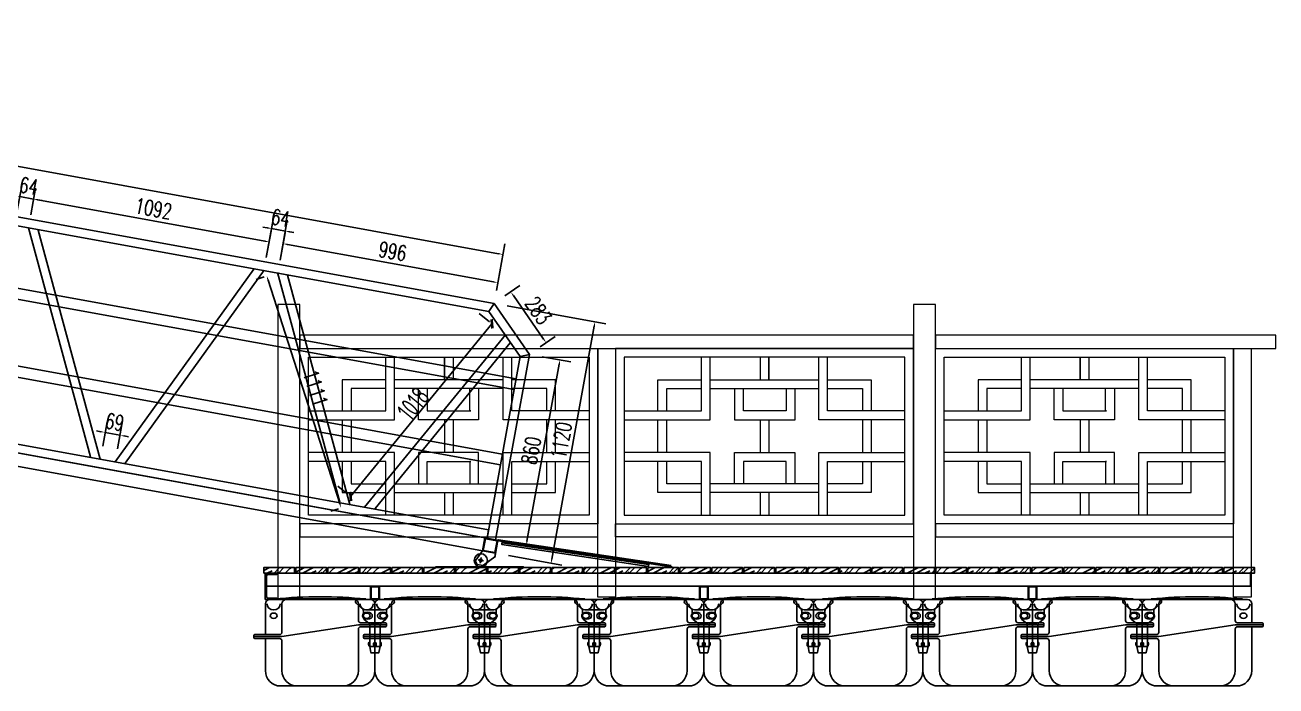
# Model space of a CAD drawing. Header units: millimetres. Extents: x -1442555 to -1216736, y 1446954 to 1531173.
# Drawn here: x -1253512 to -1247805, y 1473944 to 1476960 of the extents above; entities that cross this region are included whole.
import ezdxf

# ---------------------------------------------------------------- set-up
doc = ezdxf.new("R2010")
doc.units = ezdxf.units.MM
doc.header["$LTSCALE"] = 10
doc.layers.get('0').update_dxf_attribs({"linetype": 'CONTINUOUS'})
doc.layers.get('DEFPOINTS').update_dxf_attribs({"linetype": 'CONTINUOUS'})
for name, color, linetype in [('00-HATCH(填充)', 250, 'CONTINUOUS'), ('W-FLOAT_BOWL浮筒', 253, 'CONTINUOUS'), ('W-PLASTIC_RAILINGS塑木栏杆', 6, 'CONTINUOUS'), ('W-STEEL_FRAME钢架', 3, 'CONTINUOUS'), ('W-STEEL_KEEL钢龙骨', 5, 'CONTINUOUS'), ('W-WOOD_FLOOR木地板', 30, 'CONTINUOUS'), ('护桩器', 154, 'CONTINUOUS')]:
    doc.layers.add(name, color=color, linetype=linetype)
doc.styles.get("Standard").update_dxf_attribs({"font": 'tssdeng.shx', "width": 0.7, "bigfont": 'hztxt.shx'})
doc.styles.add('STANDARD_T3', font='simplex.shx', dxfattribs={"width": 0.7, "bigfont": 'gbcbig.shx'})
doc.dimstyles.new('W&&20', dxfattribs={"dimtxt": 70, "dimasz": 20, "dimexe": 50, "dimexo": 60, "dimgap": 20, "dimtad": 1, "dimdec": 0, "dimzin": 0, "dimdsep": 46, "dimtxsty": 'STANDARD_T3', "dimcen": 0.09, "dimclrd": 1, "dimclre": 1, "dimclrt": 7, "dimazin": 2, "dimtfac": 1, "dimtdec": 0, "dimtix": 1, "dimtmove": 2, "dimatfit": 3, "dimfxl": 100, "dimtolj": 1, "dimtzin": 0, "dimarcsym": 0})
doc.dimstyles.new('W__30', dxfattribs={"dimtxt": 90, "dimasz": 30, "dimexe": 75, "dimexo": 90, "dimgap": 2, "dimtad": 1, "dimdec": 0, "dimzin": 0, "dimdsep": 46, "dimtxsty": 'Standard', "dimblk": 'ARCHTICK', "dimcen": 0.09, "dimclrd": 1, "dimclre": 1, "dimclrt": 2, "dimadec": 0, "dimazin": 0, "dimtfac": 1, "dimtdec": 0, "dimtix": 1, "dimtmove": 2, "dimatfit": 3, "dimldrblk": 'ARCHTICK', "dimfxl": 1, "dimtolj": 1, "dimtzin": 0, "dimarcsym": 0})

# ---------------------------------------------------------------- blocks, each defined once
blk = doc.blocks.new('blhft')
at = {"layer": 'W-FLOAT_BOWL浮筒'}
for p, q in [((-250, 234.5), (-250, 375)), ((-230, 395), (230, 395)), ((-208.5, 397), (208.2, 397)), ((-208.5, 397), (-208.5, 395)), ((-174.3, 244.5), (-174.3, 375)), ((174.3, 298.5), (174.3, 375)), ((208.2, 397), (208.2, 395)), ((250, 375), (250, 288.5)), ((184.3, 288.5), (298.1, 288.5)), ((-298, 234.5), (-184.3, 234.5)), ((174.3, 279.5), (-174.3, 225.5)), ((174.3, 279.5), (302.1, 279.5)), ((174.3, 260.5), (174.3, 70)), ((184.3, 270.5), (298.1, 270.5)), ((250, 270.5), (250, 70)), ((-302, 225.5), (-174.3, 225.5)), ((-298, 216.5), (-184.3, 216.5)), ((-250, 70), (-250, 216.5)), ((-174.3, 206.5), (-174.3, 70)), ((-180, 0), (180, 0))]:
    blk.add_line(p, q, dxfattribs=at)
at = {"layer": 'W-FLOAT_BOWL浮筒', "ltscale": 0.5}
for p, q in [((-302, 230.5), (-302, 220.5)), ((302.1, 284.5), (302.1, 274.5))]:
    blk.add_line(p, q, dxfattribs=at)
at = {"layer": 'W-FLOAT_BOWL浮筒'}
for centre, radius, start, end in [((-0.2, -1768.5), 2175.5, 84.5043, 95.4957), ((-230, 375), 20, 90, 180), ((-154.3, 375), 20, 90, 180), ((154.3, 375), 20, 0, 90), ((230, 375), 20, 0, 90), ((184.3, 298.5), 10, 180, 270), ((-184.3, 244.5), 10, 270, 0), ((184.3, 260.5), 10, 90, 180), ((298.1, 274.5), 4, 270, 0), ((-298, 220.5), 4, 180, 270), ((-184.3, 206.5), 10, 0, 90), ((-180, 70), 70, 180, 270), ((-104.3, 70), 70, 180, 270), ((104.3, 70), 70, 270, 0), ((180, 70), 70, 270, 0)]:
    blk.add_arc(centre, radius, start, end, dxfattribs=at)
at = {"layer": 'W-FLOAT_BOWL浮筒', "ltscale": 0.5}
for centre, start, end in [((298.1, 284.5), 0, 90), ((-298, 230.5), 90, 180)]:
    blk.add_arc(centre, 4, start, end, dxfattribs=at)
at = {"layer": 'W-FLOAT_BOWL浮筒', "extrusion": (0, 0, -1)}
blk.add_ellipse((-212.1, 375), major_axis=(-30.4, 0), ratio=0.921809, start_param=3.141593, end_param=6.283185, dxfattribs=at)
at = {"layer": 'W-FLOAT_BOWL浮筒'}
blk.add_ellipse((211.9, 375.4), major_axis=(30.4, 0.1), ratio=0.921809, start_param=3.141593, end_param=6.283185, dxfattribs=at)
blk.add_ellipse((-212.1, 320.5), major_axis=(-16, 0), ratio=0.75, dxfattribs=at)
at = {"layer": 'W-FLOAT_BOWL浮筒', "extrusion": (0, 0, -1)}
blk.add_ellipse((212.1, 320.5), major_axis=(16, 0), ratio=0.75, dxfattribs=at)
blk = doc.blocks.new('*U113')
at = {"layer": 'W-FLOAT_BOWL浮筒'}
blk.add_blockref('blhft', (0, -203.5), dxfattribs=at)
blk = doc.blocks.new('*U114')
at = {"layer": '护桩器', "color": 0, "linetype": 'ByBlock', "lineweight": -2, "transparency": 16777216}
for p in [(0, 0), (500, 0), (1000, 0), (1500, 0), (2000, 0), (2500, 0), (3000, 0), (3500, 0), (4000, 0)]:
    blk.add_blockref('*U113', p, dxfattribs=at)
blk = doc.blocks.new('dxd')
at = {"layer": 'W-FLOAT_BOWL浮筒'}
for p, q in [((-79, 0), (79, 0)), ((-85.7, -17.4), (-55.8, -44.3)), ((-52.5, -64.4), (-52.5, -51.8)), ((-42.5, -47.3), (42.5, -47.3)), ((52.5, -64.4), (52.5, -51.8)), ((85.7, -17.4), (55.8, -44.3)), ((-48.8, -91.6), (-27.7, -108.7)), ((-19.2, -111.7), (19.2, -111.7)), ((48.8, -91.6), (27.7, -108.7)), ((-24, -214.5), (-24, -116.5)), ((24, -214.5), (24, -116.5)), ((-29, -205.6), (-29, -199.5)), ((-26, -196.5), (-24, -196.5)), ((-24, -214.5), (-18.4, -242.5)), ((-24, -214.5), (24, -214.5)), ((-6, -205.5), (-6, -200.2)), ((6, -205.5), (6, -200.2)), ((24, -214.5), (18.4, -242.5)), ((26, -196.5), (24, -196.5)), ((29, -205.6), (29, -199.5)), ((-16, -244.5), (16, -244.5))]:
    blk.add_line(p, q, dxfattribs=at)
at = {"layer": 'W-FLOAT_BOWL浮筒', "ltscale": 0.1}
for p, q in [((-18.4, -242.5), (-18, -244.5)), ((-18, -244.5), (-16, -244.5)), ((16, -244.5), (18, -244.5)), ((18.4, -242.5), (18, -244.5))]:
    blk.add_line(p, q, dxfattribs=at)
at = {"layer": 'W-FLOAT_BOWL浮筒'}
for centre, radius, start, end in [((-79, -10), 10, 90, 228.0009), ((79, -10), 10, 311.9991, 90), ((-62.5, -51.8), 10, 0, 48.0009), ((62.5, -51.8), 10, 131.9991, 180), ((-43.5, -74.5), 13.5, 126.5657, 231), ((-42.5, -83.9), 10, 184.1479, 231), ((-34.5, -58.9), 31.4, 236.1381, 303.5569), ((-34.5, -90), 31.4, 56.4166, 122.8531), ((-34, -116.5), 10, 0, 51), ((-25.5, -74.5), 13.5, 308.3696, 51.9011), ((25.5, -74.5), 13.5, 128.0989, 231.6304), ((34.5, -58.9), 31.4, 236.4385, 303.8665), ((34.5, -90), 31.3, 57.1287, 123.6019), ((34, -116.5), 10, 129, 180), ((42.5, -83.9), 10, 309, 355.8521), ((43.5, -74.5), 13.5, 309, 53.4343), ((-26, -199.5), 3, 90, 180), ((-3, -200.2), 3, 115.3769, 180), ((0, -206.5), 10, 64.6231, 115.3769), ((3, -200.2), 3, 0, 64.6231), ((26, -199.5), 3, 0, 90), ((-16, -242), 2.5, 191.3099, 270), ((16, -242), 2.5, 270, 348.6901)]:
    blk.add_arc(centre, radius, start, end, dxfattribs=at)
for centre, major_axis, start_param, end_param in [((-23, -205.6), (0, -9), 4.712389, 6.115737), ((0, -205.5), (0, 9), 1.570796, 4.712389)]:
    blk.add_ellipse(centre, major_axis=major_axis, ratio=0.666667, start_param=start_param, end_param=end_param, dxfattribs=at)
at = {"layer": 'W-FLOAT_BOWL浮筒', "extrusion": (0, 0, -1)}
blk.add_ellipse((23, -205.6), major_axis=(0, -9), ratio=0.666667, start_param=4.712389, end_param=6.115737, dxfattribs=at)
blk = doc.blocks.new('*U115')
at = {"layer": 'W-FLOAT_BOWL浮筒'}
blk.add_blockref('dxd', (0, 122.25), dxfattribs=at)
blk = doc.blocks.new('*U116')
at = {"layer": 'W-FLOAT_BOWL浮筒', "color": 0, "linetype": 'ByBlock', "lineweight": -2, "transparency": 16777216}
for p in [(0, 0), (500, 0), (1000, 0), (1500, 0), (2000, 0), (2500, 0), (3000, 0), (3500, 0)]:
    blk.add_blockref('*U115', p, dxfattribs=at)
blk = doc.blocks.new('*U117')
at = {"layer": 'W-STEEL_FRAME钢架'}
for points in [[(-20, 30), (-20, -30), (20, -30), (20, 30)], [(-17, 27), (-17, -27), (17, -27), (17, 27)]]:
    blk.add_lwpolyline(points, close=True, dxfattribs=at)
blk = doc.blocks.new('*U118')
at = {"layer": 'W-FLOAT_BOWL浮筒', "color": 0, "linetype": 'ByBlock', "lineweight": -2, "transparency": 16777216}
for p in [(0, 0), (1500, 0), (3000, 0)]:
    blk.add_blockref('*U117', p, dxfattribs=at)
blk = doc.blocks.new('*U119')
at = {"layer": 'W-WOOD_FLOOR木地板'}
h = blk.add_hatch(dxfattribs=at)
h.set_pattern_fill('木纹03', color=256, scale=100)
h.set_pattern_definition([(0, (-1760294.31, -2483649.73), (200, 200), [10, -190]), (90, (-1760214.31, -2483579.73), (-200, 200), [20, -180]), (45, (-1760254.31, -2483599.73), (0, 199.998082), [14.14, -42.42, 14.14, -28.28, 99, -85]), (45, (-1760304.31, -2483659.73), (0, 200), [14.142, -28.284, 14.142, -226.2]), (45, (-1760234.31, -2483639.73), (0, 200), [14.142, -268.700712]), (45, (-1760214.31, -2483649.73), (0, 200), [14.142, -268.700712]), (45, (-1760244.31, -2483629.73), (0, 200), [14.142, -268.700712]), (45, (-1760254.31, -2483619.73), (0, 200), [28.284, -254.558712]), (45, (-1760204.31, -2483469.73), (0, 200), [28.284, -254.558712]), (45, (-1760274.31, -2483609.73), (0, 200), [56.568, -226.274712]), (45, (-1760284.31, -2483599.73), (0, 200), [56.568, -226.274712]), (45, (-1760154.31, -2483539.73), (0, 200), [56.568, -226.274712]), (45, (-1760294.31, -2483579.73), (0, 200), [42.4264, -240.416312]), (45, (-1760334.31, -2483549.73), (0, 200), [42.4264, -240.416312]), (45, (-1760314.31, -2483569.73), (0, 200), [42.4264, -240.416312]), (45, (-1760184.31, -2483509.73), (0, 200), [70.71068, -212.132032]), (45, (-1760204.31, -2483499.73), (0, 200), [70.71068, -212.132032]), (45, (-1760184.31, -2483549.73), (0, 200), [98.994949, -183.847763]), (26.5650512, (-1760274.315, -2483629.73), (200, 8e-08), [22.360678, -424.852916]), (26.5650512, (-1760234.315, -2483569.73), (200, 8e-08), [22.360678, -424.852916]), (26.5650512, (-1760244.315, -2483589.73), (200, 8e-08), [22.360678, -424.852916]), (26.5650512, (-1760284.315, -2483649.73), (200, 8e-08), [44.72136, -402.492235]), (26.5650512, (-1760244.315, -2483559.73), (200, 8e-08), [67.082039, -380.131556]), (26.5650512, (-1760264.315, -2483549.73), (200, 8e-08), [89.442719, -357.770876]), (26.5650512, (-1760284.315, -2483539.73), (200, 8e-08), [89.442719, -357.770876]), (26.5650512, (-1760314.315, -2483479.73), (200, 8e-08), [89.442719, -357.770876]), (26.5650512, (-1760314.315, -2483499.73), (200, 8e-08), [111.8034, -335.410195]), (26.5650512, (-1760304.315, -2483519.73), (200, 8e-08), [111.8034, -335.410195]), (63.4349488, (-1760234.315, -2483599.73), (1e-08, 200), [22.360678, -424.852916]), (63.4349488, (-1760264.315, -2483619.73), (1e-08, 200), [22.360678, -424.852916]), (63.4349488, (-1760294.315, -2483649.73), (1e-08, 200), [44.72136, -402.492235]), (63.4349488, (-1760234.315, -2483619.73), (1e-08, 200), [44.72136, -402.492235]), (63.4349488, (-1760314.315, -2483659.73), (1e-08, 200), [67.082039, -380.131556]), (63.4349488, (-1760334.315, -2483659.73), (1e-08, 200), [89.442719, -357.770876]), (63.4349488, (-1760154.315, -2483649.73), (1e-08, 200), [89.442719, -357.770876]), (63.4349488, (-1760224.315, -2483629.73), (1e-08, 200), [89.442719, -357.770876]), (63.4349488, (-1760184.315, -2483649.73), (1e-08, 200), [111.8034, -335.410195]), (63.4349488, (-1760204.315, -2483639.73), (1e-08, 200), [111.8034, -335.410195])])
h.paths.add_polyline_path([(70, -12.5), (70, 12.5), (-70, 12.5), (-70, -12.5)])
blk.add_lwpolyline([(-70, -12.5), (70, -12.5), (70, 12.5), (-70, 12.5)], close=True, dxfattribs=at)
blk = doc.blocks.new('*U120')
at = {"layer": 'W-WOOD_FLOOR木地板', "color": 0, "linetype": 'ByBlock', "lineweight": -2, "transparency": 16777216}
for p in [(0, 0), (146, 0), (292, 0), (438, 0), (584, 0), (730, 0), (876, 0), (1022, 0), (1168, 0), (1314, 0), (1460, 0), (1606, 0), (1752, 0), (1898, 0), (2044, 0), (2190, 0), (2336, 0), (2482, 0), (2628, 0), (2774, 0), (2920, 0), (3066, 0), (3212, 0), (3358, 0), (3504, 0), (3650, 0), (3796, 0), (3942, 0), (4088, 0), (4234, 0), (4380, 0)]:
    blk.add_blockref('*U119', p, dxfattribs=at)
blk = doc.blocks.new('*D269')
at = {"color": 1, "lineweight": -2, "transparency": 16777216}
for p, q in [((-1251221.7, 1474605.3), (-1251075, 1475412)), ((-1251151.8, 1475446.3), (-1251022.3, 1475422.8)), ((-1251305.6, 1474600.2), (-1251176.1, 1474576.6))]:
    blk.add_line(p, q, dxfattribs=at)
at = {"color": 1, "transparency": 16777216}
for points in [[(-1251078.3, 1475412.6), (-1251071.7, 1475411.4), (-1251071.5, 1475431.7)], [(-1251225, 1474605.9), (-1251218.4, 1474604.7), (-1251225.3, 1474585.6)]]:
    blk.add_solid(points, dxfattribs=at)
at = {"layer": 'DEFPOINTS', "color": 0, "transparency": 16777216}
for p in [(-1251210.9, 1475457.1), (-1251071.5, 1475431.7), (-1251364.7, 1474610.9)]:
    blk.add_point(p, dxfattribs=at)
at = {"color": 7, "transparency": 16777216, "insert": (-1251202.5, 1475018.5), "char_height": 70, "attachment_point": 5, "rotation": 79.6974, "style": 'STANDARD_T3'}
blk.add_mtext('\\A1;860', dxfattribs=at)
blk = doc.blocks.new('*D256')
at = {"color": 1, "lineweight": -2, "transparency": 16777216}
for p, q in [((-1251322.5, 1475723.8), (-1251254.2, 1475771.1)), ((-1251145.7, 1475526.5), (-1251283.9, 1475726.2)), ((-1251161.5, 1475491.2), (-1251093.2, 1475538.5))]:
    blk.add_line(p, q, dxfattribs=at)
at = {"color": 1, "transparency": 16777216}
for points in [[(-1251281.2, 1475728.1), (-1251286.7, 1475724.3), (-1251295.3, 1475742.6)], [(-1251142.9, 1475528.4), (-1251148.4, 1475524.6), (-1251134.3, 1475510.1)]]:
    blk.add_solid(points, dxfattribs=at)
at = {"layer": 'DEFPOINTS', "color": 0, "transparency": 16777216}
for p in [(-1251295.3, 1475742.6), (-1251371.9, 1475689.6), (-1251210.9, 1475457.1)]:
    blk.add_point(p, dxfattribs=at)
at = {"color": 7, "transparency": 16777216, "insert": (-1251169.6, 1475657.6), "char_height": 70, "attachment_point": 5, "rotation": 304.6974, "style": 'STANDARD_T3'}
blk.add_mtext('\\A1;283', dxfattribs=at)
blk = doc.blocks.new('*D257')
at = {"color": 1, "lineweight": -2, "transparency": 16777216}
for p, q in [((-1256851.2, 1476746.6), (-1256812.4, 1476960.1)), ((-1251351, 1475916.5), (-1256801.6, 1476907.3)), ((-1251361.1, 1475748.6), (-1251322.3, 1475962.1))]:
    blk.add_line(p, q, dxfattribs=at)
at = {"color": 1, "transparency": 16777216}
for points in [[(-1256801, 1476910.6), (-1256802.2, 1476904), (-1256821.3, 1476910.9)], [(-1251350.4, 1475919.8), (-1251351.5, 1475913.2), (-1251331.3, 1475912.9)]]:
    blk.add_solid(points, dxfattribs=at)
at = {"layer": 'DEFPOINTS', "color": 0, "transparency": 16777216}
for p in [(-1256821.3, 1476910.9), (-1256861.9, 1476687.6), (-1251371.9, 1475689.6)]:
    blk.add_point(p, dxfattribs=at)
at = {"color": 7, "transparency": 16777216, "insert": (-1254066.5, 1476466), "char_height": 70, "attachment_point": 5, "rotation": 349.6974, "style": 'STANDARD_T3'}
blk.add_mtext('\\A1;5580', dxfattribs=at)
blk = doc.blocks.new('*D258')
at = {"color": 1, "lineweight": -2, "transparency": 16777216}
for p, q in [((-1251312.8, 1475678.9), (-1250862.2, 1475597)), ((-1250915, 1475586.2), (-1251108.1, 1474523.6)), ((-1251306.5, 1474539.4), (-1251062.5, 1474495))]:
    blk.add_line(p, q, dxfattribs=at)
at = {"color": 1, "transparency": 16777216}
for points in [[(-1250918.3, 1475586.8), (-1250911.7, 1475585.6), (-1250911.4, 1475605.9)], [(-1251111.4, 1474524.2), (-1251104.9, 1474523), (-1251111.7, 1474504)]]:
    blk.add_solid(points, dxfattribs=at)
at = {"layer": 'DEFPOINTS', "color": 0, "transparency": 16777216}
for p in [(-1251371.9, 1475689.6), (-1251365.6, 1474550.1), (-1251111.7, 1474504)]:
    blk.add_point(p, dxfattribs=at)
at = {"color": 7, "transparency": 16777216, "insert": (-1251065.7, 1475064.8), "char_height": 70, "attachment_point": 5, "rotation": 79.6974, "style": 'STANDARD_T3'}
blk.add_mtext('\\A1;1120', dxfattribs=at)
blk = doc.blocks.new('*D259')
at = {"color": 1, "lineweight": -2, "transparency": 16777216}
for p, q in [((-1252348.1, 1475887.4), (-1252325.5, 1476011.5)), ((-1251374.4, 1475787.8), (-1252314.8, 1475958.7)), ((-1251361.1, 1475748.6), (-1251345.7, 1475833.4))]:
    blk.add_line(p, q, dxfattribs=at)
at = {"color": 1, "transparency": 16777216}
for points in [[(-1252314.2, 1475962), (-1252315.4, 1475955.4), (-1252334.5, 1475962.3)], [(-1251373.8, 1475791), (-1251375, 1475784.5), (-1251354.7, 1475784.2)]]:
    blk.add_solid(points, dxfattribs=at)
at = {"layer": 'DEFPOINTS', "color": 0, "transparency": 16777216}
for p in [(-1252334.5, 1475962.3), (-1252358.8, 1475828.4), (-1251371.9, 1475689.6)]:
    blk.add_point(p, dxfattribs=at)
at = {"color": 7, "transparency": 16777216, "insert": (-1251834.7, 1475927.4), "char_height": 70, "attachment_point": 5, "rotation": 349.6974, "style": 'STANDARD_T3'}
blk.add_mtext('\\A1;996', dxfattribs=at)
blk = doc.blocks.new('_ARCHTICK')
at = {"color": 0, "linetype": 'ByBlock', "const_width": 0.4}
blk.add_lwpolyline([(-0.5, -0.5), (0.5, 0.5)], dxfattribs=at)
blk = doc.blocks.new('*D249')
at = {"layer": 'DEFPOINTS', "color": 0, "transparency": 16777216}
for p in [(-1251381.4, 1475596.7), (-1251323.3, 1475549.1), (-1251968.3, 1474761.3)]:
    blk.add_point(p, dxfattribs=at)
at = {"layer": 'W-STEEL_FRAME钢架', "color": 1, "lineweight": -2, "transparency": 16777216}
for p, q in [((-1251392.9, 1475606.1), (-1251439.4, 1475644.2)), ((-1252026.4, 1474808.9), (-1251381.4, 1475596.7)), ((-1252037.9, 1474818.3), (-1252084.5, 1474856.4))]:
    blk.add_line(p, q, dxfattribs=at)
at = {"layer": 'W-STEEL_FRAME钢架', "color": 1, "lineweight": -2, "transparency": 16777216, "xscale": 30, "yscale": 30, "zscale": 30}
for p, rotation in [((-1251381.4, 1475596.7), 50.69104577015324), ((-1252026.4, 1474808.9), 230.6910457701532)]:
    blk.add_blockref('_ARCHTICK', p, dxfattribs=dict(at, rotation=rotation))
at = {"layer": 'W-STEEL_FRAME钢架', "color": 2, "transparency": 16777216, "insert": (-1251740.3, 1475232.6), "char_height": 90, "attachment_point": 5, "rotation": 50.691}
blk.add_mtext('\\A1;1018', dxfattribs=at)
blk = doc.blocks.new('*D250')
at = {"color": 1, "lineweight": -2, "transparency": 16777216}
for p, q in [((-1253157.5, 1475038.5), (-1253137.2, 1475150.1)), ((-1253089.9, 1475026.2), (-1253069.6, 1475137.8)), ((-1253165.8, 1475104.5), (-1253185.5, 1475108)), ((-1253078.6, 1475088.6), (-1253146.1, 1475100.9)), ((-1253058.9, 1475085), (-1253039.2, 1475081.4))]:
    blk.add_line(p, q, dxfattribs=at)
at = {"color": 1, "transparency": 16777216}
for points in [[(-1253165.2, 1475107.7), (-1253166.4, 1475101.2), (-1253146.1, 1475100.9)], [(-1253058.3, 1475088.3), (-1253059.5, 1475081.7), (-1253078.6, 1475088.6)]]:
    blk.add_solid(points, dxfattribs=at)
at = {"layer": 'DEFPOINTS', "color": 0, "transparency": 16777216}
for p in [(-1253146.1, 1475100.9), (-1253168.2, 1474979.4), (-1253100.7, 1474967.1)]:
    blk.add_point(p, dxfattribs=at)
at = {"color": 7, "transparency": 16777216, "insert": (-1253102.5, 1475148.8), "char_height": 70, "attachment_point": 5, "rotation": 349.6974, "style": 'STANDARD_T3'}
blk.add_mtext('\\A1;69', dxfattribs=at)
blk = doc.blocks.new('*D253')
at = {"color": 1, "lineweight": -2, "transparency": 16777216}
for p, q in [((-1252421.4, 1475811), (-1252456.6, 1475799.7)), ((-1252075.8, 1474776.3), (-1252402.9, 1475795.9)), ((-1252082.1, 1474753.3), (-1252117.3, 1474742))]:
    blk.add_line(p, q, dxfattribs=at)
at = {"color": 1, "transparency": 16777216}
for points in [[(-1252399.7, 1475797), (-1252406.1, 1475794.9), (-1252409, 1475815)], [(-1252072.6, 1474777.3), (-1252079, 1474775.3), (-1252069.7, 1474757.2)]]:
    blk.add_solid(points, dxfattribs=at)
at = {"layer": 'DEFPOINTS', "color": 0, "transparency": 16777216}
for p in [(-1252409, 1475815), (-1252364.3, 1475829.3), (-1252025, 1474771.6)]:
    blk.add_point(p, dxfattribs=at)
at = {"color": 7, "transparency": 16777216, "insert": (-1252187, 1475302.9), "char_height": 70, "attachment_point": 5, "rotation": 287.7861, "style": 'STANDARD_T3'}
blk.add_mtext('\\A1;1111', dxfattribs=at)
blk = doc.blocks.new('*D254')
at = {"color": 1, "lineweight": -2, "transparency": 16777216}
for p, q in [((-1253485.9, 1476094.2), (-1253463.9, 1476215)), ((-1252417.7, 1475974), (-1253453.2, 1476162.3)), ((-1252411.1, 1475898.7), (-1252389.1, 1476019.6))]:
    blk.add_line(p, q, dxfattribs=at)
at = {"color": 1, "transparency": 16777216}
for points in [[(-1253452.6, 1476165.5), (-1253453.8, 1476159), (-1253472.9, 1476165.8)], [(-1252417.1, 1475977.3), (-1252418.3, 1475970.8), (-1252398, 1475970.5)]]:
    blk.add_solid(points, dxfattribs=at)
at = {"layer": 'DEFPOINTS', "color": 0, "transparency": 16777216}
for p in [(-1253472.9, 1476165.8), (-1253496.6, 1476035.2), (-1252421.8, 1475839.6)]:
    blk.add_point(p, dxfattribs=at)
at = {"color": 7, "transparency": 16777216, "insert": (-1252925.6, 1476122.3), "char_height": 70, "attachment_point": 5, "rotation": 349.6974, "style": 'STANDARD_T3'}
blk.add_mtext('\\A1;1092', dxfattribs=at)
blk = doc.blocks.new('*D263')
at = {"color": 1, "lineweight": -2, "transparency": 16777216}
for p, q in [((-1252406.6, 1476034.9), (-1252426.2, 1476038.5)), ((-1252411, 1475898.8), (-1252377.9, 1476080.5)), ((-1252348.1, 1475887.4), (-1252315.1, 1476069.1)), ((-1252324, 1476019.9), (-1252386.9, 1476031.3)), ((-1252304.3, 1476016.3), (-1252284.7, 1476012.7))]:
    blk.add_line(p, q, dxfattribs=at)
at = {"color": 1, "transparency": 16777216}
for points in [[(-1252406, 1476038.2), (-1252407.2, 1476031.6), (-1252386.9, 1476031.3)], [(-1252303.7, 1476019.6), (-1252304.9, 1476013), (-1252324, 1476019.9)]]:
    blk.add_solid(points, dxfattribs=at)
at = {"layer": 'DEFPOINTS', "color": 0, "transparency": 16777216}
for p in [(-1252386.9, 1476031.3), (-1252421.7, 1475839.8), (-1252358.8, 1475828.4)]:
    blk.add_point(p, dxfattribs=at)
at = {"color": 7, "transparency": 16777216, "insert": (-1252345.6, 1476079.7), "char_height": 70, "attachment_point": 5, "rotation": 349.6974, "style": 'STANDARD_T3'}
blk.add_mtext('\\A1;64', dxfattribs=at)
blk = doc.blocks.new('*D264')
at = {"color": 1, "lineweight": -2, "transparency": 16777216}
for p, q in [((-1253548.8, 1476105.6), (-1253526.8, 1476226.5)), ((-1253485.9, 1476094.2), (-1253463.9, 1476215)), ((-1253555.4, 1476180.8), (-1253575.1, 1476184.4)), ((-1253472.9, 1476165.8), (-1253535.8, 1476177.3)), ((-1253453.2, 1476162.3), (-1253433.5, 1476158.7))]:
    blk.add_line(p, q, dxfattribs=at)
at = {"color": 1, "transparency": 16777216}
for points in [[(-1253554.8, 1476184.1), (-1253556, 1476177.6), (-1253535.8, 1476177.3)], [(-1253452.6, 1476165.5), (-1253453.8, 1476159), (-1253472.9, 1476165.8)]]:
    blk.add_solid(points, dxfattribs=at)
at = {"layer": 'DEFPOINTS', "color": 0, "transparency": 16777216}
for p in [(-1253535.8, 1476177.3), (-1253559.5, 1476046.6), (-1253496.6, 1476035.2)]:
    blk.add_point(p, dxfattribs=at)
at = {"color": 7, "transparency": 16777216, "insert": (-1253494.5, 1476225.7), "char_height": 70, "attachment_point": 5, "rotation": 349.6974, "style": 'STANDARD_T3'}
blk.add_mtext('\\A1;64', dxfattribs=at)

msp = doc.modelspace()

# ---------------------------------------------------------------- linework, layer by layer
at = {"color": 0}
for p, q in [((-1251271.7, 1475346.2), (-1257076.6, 1476401.4)), ((-1251280.6, 1475297), (-1257085.5, 1476352.2)), ((-1251334.3, 1475001.8), (-1257139.2, 1476057)), ((-1253496.6, 1476035.2), (-1253213.1, 1474989.8)), ((-1251343.2, 1474952.6), (-1257148.1, 1476007.8)), ((-1253451.7, 1476024.8), (-1253168.2, 1474979.4)), ((-1252467.4, 1475845.9), (-1253100.7, 1474967.1)), ((-1252420.3, 1475841.7), (-1253055, 1474961)), ((-1252359.5, 1475830.6), (-1252075.3, 1474782.9)), ((-1252313.9, 1475818), (-1252030.4, 1474772.6)), ((-1251962.7, 1474760.3), (-1251319.4, 1475546)), ((-1251915, 1474754.1), (-1251297.8, 1475509.8))]:
    msp.add_line(p, q, dxfattribs=at)
at = {"color": 3}
for p, q in [((-1251354.8, 1474609.1), (-1257204, 1475672.4)), ((-1251369.1, 1474530.4), (-1251354.8, 1474609.1))]:
    msp.add_line(p, q, dxfattribs=at)
at = {"color": 4}
for p, q in [((-1251395.3, 1475653.2), (-1251371.9, 1475689.6)), ((-1251253.2, 1475447.9), (-1251210.9, 1475457.1))]:
    msp.add_line(p, q, dxfattribs=at)
at = {"color": 3, "lineweight": 5}
msp.add_line((-1251369.1, 1474530.4), (-1251354.8, 1474609.1), dxfattribs=at)
at = {"color": 1}
msp.add_line((-1251354.8, 1474609.1), (-1251354.8, 1474609.1), dxfattribs=at)
at = {"color": 4}
for points in [[(-1251371.9, 1475689.6), (-1256861.9, 1476687.6), (-1257094.5, 1476526.6), (-1257248.3, 1475680.4)], [(-1251395.3, 1475653.2), (-1256852.8, 1476645.2), (-1257058.1, 1476503.1), (-1257208.9, 1475673.3)], [(-1257204, 1475672.4), (-1251404, 1474618.1), (-1251396.9, 1474657.4), (-1257201.8, 1475712.6)], [(-1251404, 1474618.1), (-1251253.2, 1475447.9), (-1251395.3, 1475653.2)], [(-1251364.7, 1474610.9), (-1251210.9, 1475457.1), (-1251371.9, 1475689.6)]]:
    msp.add_lwpolyline(points, dxfattribs=at)
at = {"color": 3}
msp.add_lwpolyline([(-1257214.7, 1475613.3), (-1251365.6, 1474550.1), (-1251354.8, 1474609.1), (-1257204, 1475672.4)], dxfattribs=at)
for points in [[(-1251354.8, 1474609.1), (-1251413.9, 1474619.9), (-1251424.6, 1474560.8), (-1251365.6, 1474550.1)], [(-1251358.3, 1474606.7), (-1251411.5, 1474616.4), (-1251421.1, 1474563.2), (-1251368, 1474553.6)], [(-1250666.2, 1474502.8), (-1251334.7, 1474603.2), (-1251336.6, 1474590.3), (-1250668.1, 1474490)], [(-1251238.6, 1474484.4), (-1251638.6, 1474483.7), (-1251638.6, 1474487.7), (-1251238.6, 1474488.4)]]:
    msp.add_lwpolyline(points, close=True)
msp.add_lwpolyline([(-1250562.7, 1474491.3), (-1250563.2, 1474488.4, -0.414214), (-1250564.3, 1474487.5), (-1251353, 1474605.9, -0.416514), (-1251353.9, 1474607.1), (-1251353.2, 1474611, -0.411917), (-1251352.1, 1474611.9), (-1250564.4, 1474493.6)], format="xyb")
msp.add_lwpolyline([(-1250666.9, 1474497.9), (-1251335.4, 1474598.2)])
at = {"lineweight": -3}
msp.add_circle((-1251432.5, 1474517.5), 30, dxfattribs=at)
at = {"layer": '00-HATCH(填充)', "color": 0, "lineweight": -3, "ltscale": 0.5}
for p, q in [((-1251444.8, 1474519.8), (-1251420.2, 1474515.3)), ((-1251434.7, 1474505.2), (-1251430.2, 1474529.8))]:
    msp.add_line(p, q, dxfattribs=at)
at = {"layer": '00-HATCH(填充)', "color": 0, "lineweight": -3}
msp.add_lwpolyline([(-1251424.6, 1474560.8), (-1251455.4, 1474518.9, 0.267952), (-1251455.9, 1474514), (-1251450.6, 1474501.7, 0.249325), (-1251446.9, 1474498.8), (-1251423.5, 1474494.6, 0.198912), (-1251419.8, 1474495.4), (-1251368.7, 1474532.9), (-1251365.6, 1474550.1)], format="xyb", close=True, dxfattribs=at)
msp.add_circle((-1251432.5, 1474517.5), 6, dxfattribs=at)
at = {"layer": 'W-PLASTIC_RAILINGS塑木栏杆', "lineweight": 0}
for p, q in [((-1251598, 1475444.3), (-1251598, 1475341.8)), ((-1251558, 1475444.3), (-1251558, 1475341.8)), ((-1250158, 1475444.3), (-1250158, 1475341.8)), ((-1250118, 1475444.3), (-1250118, 1475341.8)), ((-1248698, 1475444.3), (-1248698, 1475341.8)), ((-1248658, 1475444.3), (-1248658, 1475341.8)), ((-1251598, 1475159.3), (-1251598, 1475009.3)), ((-1251558, 1475159.3), (-1251558, 1475009.3)), ((-1250158, 1475159.3), (-1250158, 1475009.3)), ((-1250118, 1475159.3), (-1250118, 1475009.3)), ((-1248698, 1475159.3), (-1248698, 1475009.3)), ((-1248658, 1475159.3), (-1248658, 1475009.3)), ((-1251598, 1474826.8), (-1251598, 1474724.3)), ((-1251558, 1474826.8), (-1251558, 1474724.3)), ((-1250158, 1474826.8), (-1250158, 1474724.3)), ((-1250118, 1474826.8), (-1250118, 1474724.3)), ((-1248698, 1474826.8), (-1248698, 1474724.3)), ((-1248658, 1474826.8), (-1248658, 1474724.3))]:
    msp.add_line(p, q, dxfattribs=at)
for points in [[(-1252358, 1474339.3), (-1252258, 1474339.3), (-1252258, 1475684.3), (-1252358, 1475684.3)], [(-1249458, 1474339.3), (-1249358, 1474339.3), (-1249358, 1475684.3), (-1249458, 1475684.3)], [(-1249458, 1474339.3), (-1249358, 1474339.3), (-1249358, 1475684.3), (-1249458, 1475684.3)], [(-1252258, 1475484.3), (-1249458, 1475484.3), (-1249458, 1475544.3), (-1252258, 1475544.3)], [(-1249358, 1475484.3), (-1247804.8, 1475484.3), (-1247804.8, 1475544.3), (-1249358, 1475544.3)], [(-1252258, 1475484.3), (-1250898, 1475484.3), (-1250898, 1474684.3), (-1252258, 1474684.3)], [(-1250898, 1475484.3), (-1250818, 1475484.3), (-1250818, 1474350.3), (-1250898, 1474350.3)], [(-1249458, 1475484.3), (-1250818, 1475484.3), (-1250818, 1474684.3), (-1249458, 1474684.3)], [(-1249358, 1475484.3), (-1247998, 1475484.3), (-1247998, 1474684.3), (-1249358, 1474684.3)], [(-1247998, 1475484.3), (-1247918, 1475484.3), (-1247918, 1474350.3), (-1247998, 1474350.3)], [(-1252218, 1475444.3), (-1250938, 1475444.3), (-1250938, 1474724.3), (-1252218, 1474724.3)], [(-1251598, 1475444.3), (-1251558, 1475444.3), (-1251558, 1475341.8), (-1251598, 1475341.8)], [(-1249498, 1475444.3), (-1250778, 1475444.3), (-1250778, 1474724.3), (-1249498, 1474724.3)], [(-1250118, 1475444.3), (-1250158, 1475444.3), (-1250158, 1475341.8), (-1250118, 1475341.8)], [(-1249318, 1475444.3), (-1248038, 1475444.3), (-1248038, 1474724.3), (-1249318, 1474724.3)], [(-1248698, 1475444.3), (-1248658, 1475444.3), (-1248658, 1475341.8), (-1248698, 1475341.8)], [(-1252258, 1474624.3), (-1250898, 1474624.3), (-1250898, 1474684.3), (-1252258, 1474684.3)], [(-1249458, 1474624.3), (-1250818, 1474624.3), (-1250818, 1474684.3), (-1249458, 1474684.3)], [(-1249358, 1474624.3), (-1247998, 1474624.3), (-1247998, 1474684.3), (-1249358, 1474684.3)]]:
    msp.add_lwpolyline(points, close=True, dxfattribs=at)
for points in [[(-1252218, 1475159.3), (-1251825.5, 1475159.3), (-1251825.5, 1475444.3)], [(-1252218, 1475199.3), (-1251865.5, 1475199.3), (-1251865.5, 1475444.3)], [(-1250938, 1475159.3), (-1251330.5, 1475159.3), (-1251330.5, 1475444.3)], [(-1250938, 1475199.3), (-1251290.5, 1475199.3), (-1251290.5, 1475444.3)], [(-1250778, 1475159.3), (-1250385.5, 1475159.3), (-1250385.5, 1475444.3)], [(-1250778, 1475199.3), (-1250425.5, 1475199.3), (-1250425.5, 1475444.3)], [(-1249498, 1475159.3), (-1249890.5, 1475159.3), (-1249890.5, 1475444.3)], [(-1249498, 1475199.3), (-1249850.5, 1475199.3), (-1249850.5, 1475444.3)], [(-1249318, 1475159.3), (-1248925.5, 1475159.3), (-1248925.5, 1475444.3)], [(-1249318, 1475199.3), (-1248965.5, 1475199.3), (-1248965.5, 1475444.3)], [(-1248038, 1475159.3), (-1248430.5, 1475159.3), (-1248430.5, 1475444.3)], [(-1248038, 1475199.3), (-1248390.5, 1475199.3), (-1248390.5, 1475444.3)], [(-1251865.5, 1475341.8), (-1252064.2, 1475341.8), (-1252064.2, 1475199.3)], [(-1251865.5, 1475301.8), (-1252024.2, 1475301.8), (-1252024.2, 1475199.3)], [(-1251330.5, 1475341.8), (-1251825.5, 1475341.8)], [(-1251330.5, 1475301.8), (-1251825.5, 1475301.8)], [(-1251442.2, 1475301.8), (-1251442.2, 1475159.3), (-1251477.7, 1475159.3), (-1251716.7, 1475159.3), (-1251716.7, 1475301.8)], [(-1251676.7, 1475301.8), (-1251676.7, 1475199.3), (-1251477.7, 1475199.3), (-1251482.2, 1475199.3), (-1251482.2, 1475301.8)], [(-1251091.7, 1475199.3), (-1251091.7, 1475341.8), (-1251290.5, 1475341.8)], [(-1251131.7, 1475199.3), (-1251131.7, 1475301.8), (-1251290.5, 1475301.8)], [(-1250624.2, 1475199.3), (-1250624.2, 1475341.8), (-1250425.5, 1475341.8)], [(-1250584.2, 1475199.3), (-1250584.2, 1475301.8), (-1250425.5, 1475301.8)], [(-1250385.5, 1475341.8), (-1249890.5, 1475341.8)], [(-1250385.5, 1475301.8), (-1249890.5, 1475301.8)], [(-1250275.7, 1475301.8), (-1250275.7, 1475159.3), (-1250157, 1475159.3), (-1249998.2, 1475159.3), (-1249998.2, 1475301.8)], [(-1250039.2, 1475301.8), (-1250039.2, 1475199.3), (-1250157, 1475199.3), (-1250234.7, 1475199.3), (-1250234.7, 1475301.8)], [(-1249850.5, 1475341.8), (-1249651.7, 1475341.8), (-1249651.7, 1475199.3)], [(-1249850.5, 1475301.8), (-1249691.7, 1475301.8), (-1249691.7, 1475199.3)], [(-1248965.5, 1475341.8), (-1249164.2, 1475341.8), (-1249164.2, 1475199.3)], [(-1248965.5, 1475301.8), (-1249124.2, 1475301.8), (-1249124.2, 1475199.3)], [(-1248430.5, 1475341.8), (-1248925.5, 1475341.8)], [(-1248430.5, 1475301.8), (-1248925.5, 1475301.8)], [(-1248542.2, 1475301.8), (-1248542.2, 1475159.3), (-1248577.7, 1475159.3), (-1248816.7, 1475159.3), (-1248816.7, 1475301.8)], [(-1248776.7, 1475301.8), (-1248776.7, 1475199.3), (-1248577.7, 1475199.3), (-1248582.2, 1475199.3), (-1248582.2, 1475301.8)], [(-1248191.7, 1475199.3), (-1248191.7, 1475341.8), (-1248390.5, 1475341.8)], [(-1248231.7, 1475199.3), (-1248231.7, 1475301.8), (-1248390.5, 1475301.8)], [(-1252064.2, 1475159.3), (-1252064.2, 1475009.3)], [(-1252024.2, 1475159.3), (-1252024.2, 1475009.3)], [(-1251131.7, 1475009.3), (-1251131.7, 1475159.3)], [(-1251091.7, 1475009.3), (-1251091.7, 1475159.3)], [(-1250624.2, 1475009.3), (-1250624.2, 1475159.3)], [(-1250584.2, 1475009.3), (-1250584.2, 1475159.3)], [(-1249691.7, 1475159.3), (-1249691.7, 1475009.3)], [(-1249651.7, 1475159.3), (-1249651.7, 1475009.3)], [(-1249164.2, 1475159.3), (-1249164.2, 1475009.3)], [(-1249124.2, 1475159.3), (-1249124.2, 1475009.3)], [(-1248231.7, 1475009.3), (-1248231.7, 1475159.3)], [(-1248191.7, 1475009.3), (-1248191.7, 1475159.3)], [(-1251825.5, 1474724.3), (-1251825.5, 1475009.3), (-1252218, 1475009.3)], [(-1251442.2, 1474866.8), (-1251442.2, 1475009.3), (-1251477.7, 1475009.3), (-1251716.7, 1475009.3), (-1251716.7, 1474866.8)], [(-1251330.5, 1474724.3), (-1251330.5, 1475009.3), (-1250938, 1475009.3)], [(-1250385.5, 1474724.3), (-1250385.5, 1475009.3), (-1250778, 1475009.3)], [(-1250274.7, 1474866.8), (-1250274.7, 1475009.3), (-1250157, 1475009.3), (-1249999.2, 1475009.3), (-1249999.2, 1474866.8)], [(-1249890.5, 1474724.3), (-1249890.5, 1475009.3), (-1249498, 1475009.3)], [(-1248925.5, 1474724.3), (-1248925.5, 1475009.3), (-1249318, 1475009.3)], [(-1248542.2, 1474866.8), (-1248542.2, 1475009.3), (-1248577.7, 1475009.3), (-1248816.7, 1475009.3), (-1248816.7, 1474866.8)], [(-1248430.5, 1474724.3), (-1248430.5, 1475009.3), (-1248038, 1475009.3)], [(-1251865.5, 1474724.3), (-1251865.5, 1474969.3), (-1252218, 1474969.3)], [(-1252064.2, 1474969.3), (-1252064.2, 1474826.8), (-1251865.5, 1474826.8)], [(-1252024.2, 1474969.3), (-1252024.2, 1474866.8), (-1251865.5, 1474866.8)], [(-1251676.7, 1474866.8), (-1251676.7, 1474969.3), (-1251477.7, 1474969.3), (-1251482.2, 1474969.3), (-1251482.2, 1474866.8)], [(-1251290.5, 1474724.3), (-1251290.5, 1474969.3), (-1250938, 1474969.3)], [(-1251290.5, 1474826.8), (-1251091.7, 1474826.8), (-1251091.7, 1474969.3)], [(-1251290.5, 1474866.8), (-1251131.7, 1474866.8), (-1251131.7, 1474969.3)], [(-1250425.5, 1474724.3), (-1250425.5, 1474969.3), (-1250778, 1474969.3)], [(-1250425.5, 1474826.8), (-1250624.2, 1474826.8), (-1250624.2, 1474969.3)], [(-1250425.5, 1474866.8), (-1250584.2, 1474866.8), (-1250584.2, 1474969.3)], [(-1250039.2, 1474866.8), (-1250039.2, 1474969.3), (-1250157, 1474969.3), (-1250234.7, 1474969.3), (-1250234.7, 1474866.8)], [(-1249850.5, 1474724.3), (-1249850.5, 1474969.3), (-1249498, 1474969.3)], [(-1249651.7, 1474969.3), (-1249651.7, 1474826.8), (-1249850.5, 1474826.8)], [(-1249691.7, 1474969.3), (-1249691.7, 1474866.8), (-1249850.5, 1474866.8)], [(-1248965.5, 1474724.3), (-1248965.5, 1474969.3), (-1249318, 1474969.3)], [(-1249164.2, 1474969.3), (-1249164.2, 1474826.8), (-1248965.5, 1474826.8)], [(-1249124.2, 1474969.3), (-1249124.2, 1474866.8), (-1248965.5, 1474866.8)], [(-1248776.7, 1474866.8), (-1248776.7, 1474969.3), (-1248577.7, 1474969.3), (-1248582.2, 1474969.3), (-1248582.2, 1474866.8)], [(-1248390.5, 1474724.3), (-1248390.5, 1474969.3), (-1248038, 1474969.3)], [(-1248390.5, 1474826.8), (-1248191.7, 1474826.8), (-1248191.7, 1474969.3)], [(-1248390.5, 1474866.8), (-1248231.7, 1474866.8), (-1248231.7, 1474969.3)], [(-1251825.5, 1474866.8), (-1251330.5, 1474866.8)], [(-1249890.5, 1474866.8), (-1250385.5, 1474866.8)], [(-1248925.5, 1474866.8), (-1248430.5, 1474866.8)], [(-1251825.5, 1474826.8), (-1251330.5, 1474826.8)], [(-1249890.5, 1474826.8), (-1250385.5, 1474826.8)], [(-1248925.5, 1474826.8), (-1248430.5, 1474826.8)]]:
    msp.add_lwpolyline(points, dxfattribs=at)
at = {"layer": 'W-STEEL_FRAME钢架'}
msp.add_lwpolyline([(-1252410, 1474446.8, -0.343432), (-1252401.8, 1474453.3), (-1252364.4, 1474453.3, 0.337181), (-1252358, 1474458.5), (-1252358, 1474459.3), (-1252410, 1474459.3), (-1252410, 1474459.3), (-1252416, 1474459.3), (-1252416, 1474339.3), (-1252410, 1474339.3), (-1252410, 1474339.3), (-1252358, 1474339.3), (-1252358, 1474340.2, 0.337181), (-1252364.4, 1474345.3), (-1252401.8, 1474345.3, -0.343432), (-1252410, 1474351.9)], format="xyb", close=True, dxfattribs=at)
at = {"layer": 'W-STEEL_KEEL钢龙骨'}
msp.add_lwpolyline([(-1252410, 1474399.3), (-1247920.7, 1474399.3), (-1247920.7, 1474459.3), (-1252410, 1474459.3)], close=True, dxfattribs=at)

# ---------------------------------------------------------------- block references
at = {"layer": 'W-FLOAT_BOWL浮筒'}
for name, p in [('*U118', (-1251915.3, 1474369.3)), ('*U116', (-1251915.3, 1474217.1))]:
    msp.add_blockref(name, p, dxfattribs=at)
at = {"layer": 'W-WOOD_FLOOR木地板'}
msp.add_blockref('*U120', (-1252352.3, 1474471.8), dxfattribs=at)
at = {"layer": '护桩器'}
msp.add_blockref('*U114', (-1252165.3, 1474147.8), dxfattribs=at)

# ---------------------------------------------------------------- dimensions: what is measured, and where the dimension line sits
for p1, p2, distance, picture, middle in [((-1251371.9, 1475689.6), (-1256861.9, 1476687.6), -227, '*D257', (-1254066.5, 1476466)), ((-1252025, 1474771.6), (-1252364.3, 1475829.3), 47, '*D253', (-1252187, 1475302.9)), ((-1251210.9, 1475457.1), (-1251371.9, 1475689.6), -93.1, '*D256', (-1251169.6, 1475657.6))]:
    dim = msp.add_aligned_dim(p1=p1, p2=p2, distance=distance, dimstyle='W&&20')
    dim.commit()
    dim.dimension.update_dxf_attribs({"geometry": picture, "text_midpoint": middle})
for base, p1, p2, angle, picture, middle in [((-1253535.8, 1476177.3), (-1253496.6, 1476035.2), (-1253559.5, 1476046.6), 169.6974, '*D264', (-1253494.5, 1476225.7)), ((-1253472.9, 1476165.8), (-1252421.8, 1475839.6), (-1253496.6, 1476035.2), 169.6974, '*D254', (-1252925.6, 1476122.3)), ((-1252386.9, 1476031.3), (-1252358.8, 1475828.4), (-1252421.7, 1475839.8), 169.6974, '*D263', (-1252345.6, 1476079.7)), ((-1252334.5, 1475962.3), (-1251371.9, 1475689.6), (-1252358.8, 1475828.4), 169.6974, '*D259', (-1251834.7, 1475927.4)), ((-1251111.7, 1474504), (-1251371.9, 1475689.6), (-1251365.6, 1474550.1), 79.6974, '*D258', (-1251065.7, 1475064.8)), ((-1251071.5, 1475431.7), (-1251364.7, 1474610.9), (-1251210.9, 1475457.1), 79.6974, '*D269', (-1251202.5, 1475018.5)), ((-1253146.1, 1475100.9), (-1253100.7, 1474967.1), (-1253168.2, 1474979.4), 169.6974, '*D250', (-1253102.5, 1475148.8))]:
    dim = msp.add_linear_dim(base=base, p1=p1, p2=p2, angle=angle, dimstyle='W&&20')
    dim.commit()
    dim.dimension.update_dxf_attribs({"geometry": picture, "text_midpoint": middle})
at = {"layer": 'W-STEEL_FRAME钢架'}
dim = msp.add_aligned_dim(p1=(-1251968.3, 1474761.3), p2=(-1251323.3, 1475549.1), distance=75.1, dimstyle='W__30', dxfattribs=at)
dim.commit()
dim.dimension.update_dxf_attribs({"geometry": '*D249', "text_midpoint": (-1251740.3, 1475232.6)})

doc.saveas('drawing.dxf')
